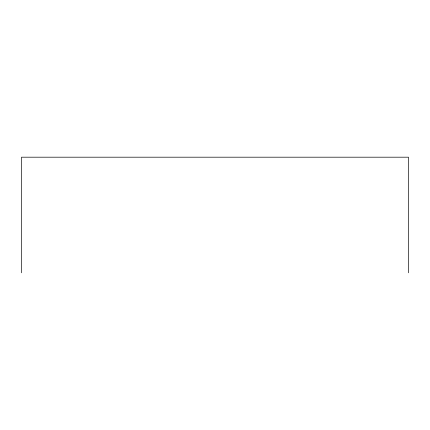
<?xml version="1.0" encoding="UTF-8"?>
<svg xmlns="http://www.w3.org/2000/svg" width="430" height="430" viewBox="0 0 430 430"><rect width="100%" height="100%" fill="white"/><g stroke="black" fill="none" stroke-linecap="round" stroke-linejoin="round"><path stroke-width="0.64" d="M408.5 272.808L408.5 157.192L21.5 157.192L21.5 272.808"/></g></svg>
